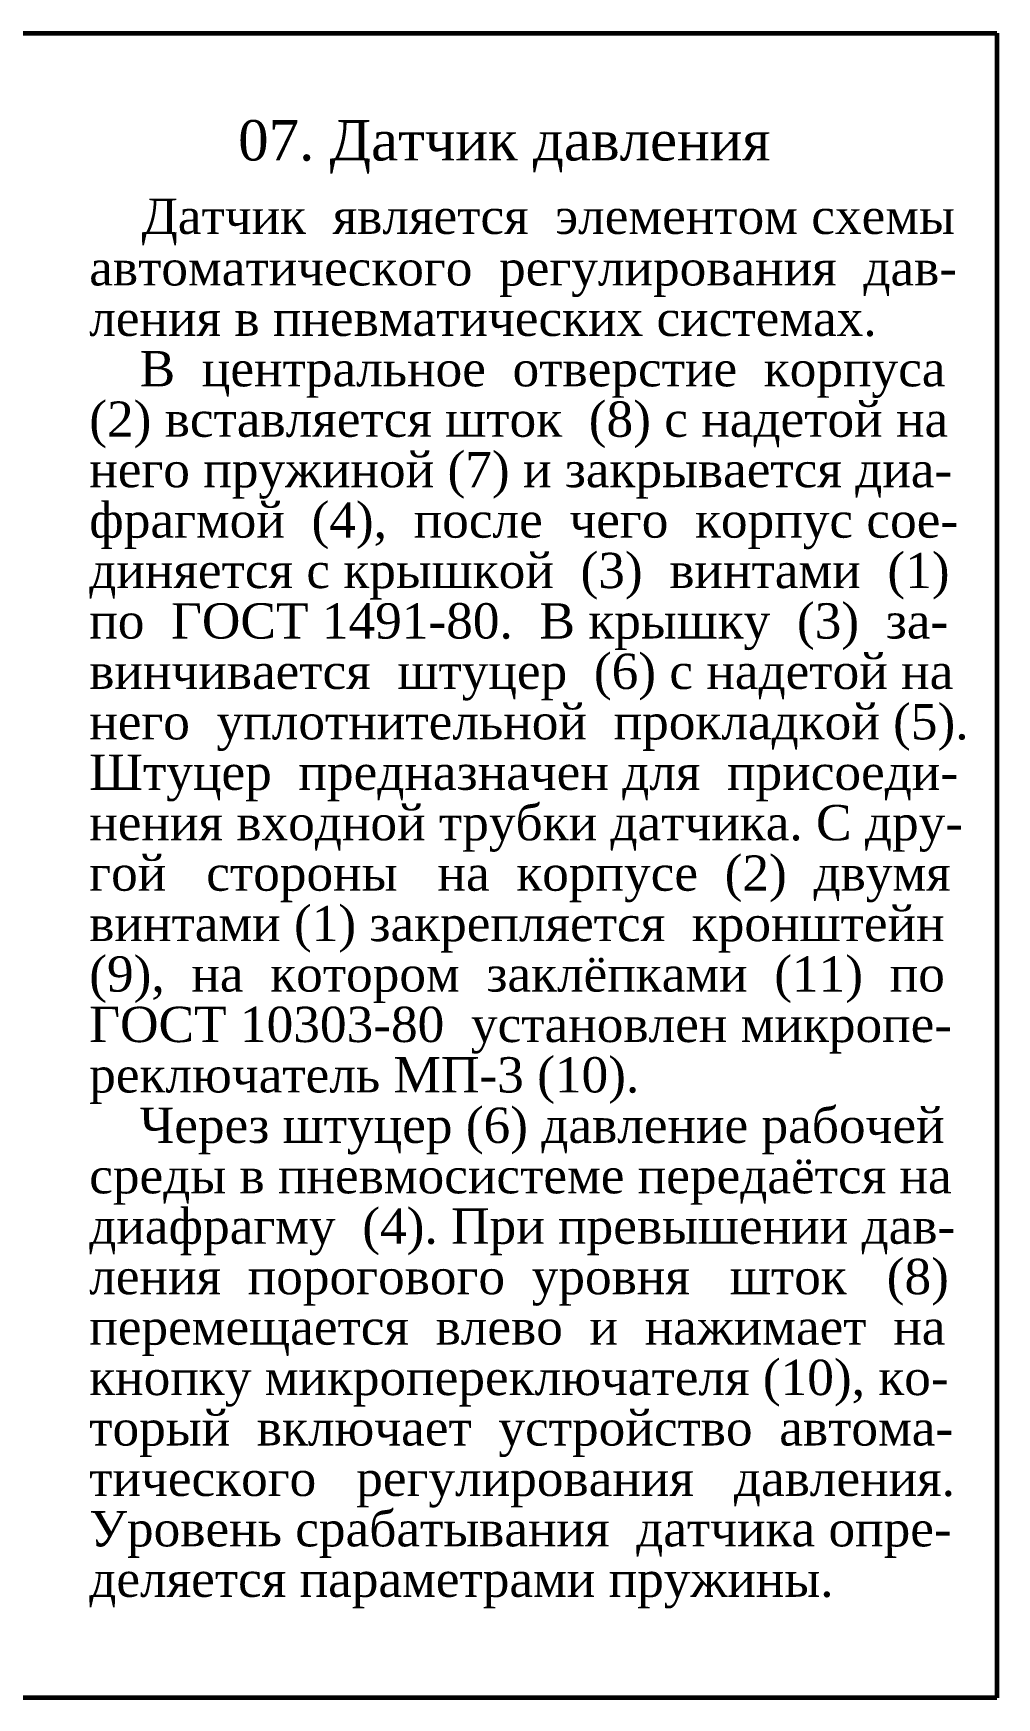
# Model space of a CAD drawing. Header units: millimetres. Extents: x -255 to 513, y 132 to 472.
# Drawn here: x -105.5 to -10, y 132 to 297 of the extents above; entities that cross this region are included whole.
import ezdxf

# ---------------------------------------------------------------- set-up
doc = ezdxf.new("R2010")
doc.units = ezdxf.units.MM
doc.header["$LTSCALE"] = 0.5
doc.styles.add('стиль1', font='TIMES.TTF')

msp = doc.modelspace()

# ---------------------------------------------------------------- linework, layer by layer
at = {"color": 7, "lineweight": 60}
for p, q in [((-255, 297), (-10, 297)), ((-10, 297), (-10, 132)), ((-10, 132), (-255, 132))]:
    msp.add_line(p, q, dxfattribs=at)

# ---------------------------------------------------------------- texts
at = {"color": 7, "ltscale": 0.3, "style": 'стиль1'}
for s, height, p in [('07. Датчик давления', 4, (-85.23, 284.39)), ('Датчик  является  элементом схемы', 3.5, (-94.82, 277.11)), ('автоматического  регулирования  дав-', 3.5, (-100, 272)), ('ления в пневматических системах.', 3.5, (-100, 267))]:
    msp.add_text(s, height=height, dxfattribs=at).set_placement(p)
at = {"color": 7, "style": 'стиль1'}
for s, p in [('В  центральное  отверстие  корпуса', (-95, 262)), ('(2) вставляется шток  (8) с надетой на', (-100, 257)), ('него пружиной (7) и закрывается диа-', (-100, 252)), ('фрагмой  (4),  после  чего  корпус сое-', (-100, 247)), ('диняется с крышкой  (3)  винтами  (1)', (-100, 242)), ('по  ГОСТ 1491-80.  В крышку  (3)  за-', (-100, 237)), ('винчивается  штуцер  (6) с надетой на', (-100, 232)), ('него  уплотнительной  прокладкой (5).', (-100, 227)), ('Штуцер  предназначен для  присоеди-', (-100, 222)), ('нения входной трубки датчика. С дру-', (-100, 217)), ('гой   стороны   на  корпусе  (2)  двумя', (-100, 212)), ('винтами (1) закрепляется  кронштейн', (-100, 207)), ('(9),  на  котором  заклёпками  (11)  по', (-100, 202)), ('ГОСТ 10303-80  установлен микропе-', (-100, 197)), ('реключатель МП-3 (10).', (-100, 192)), ('Через штуцер (6) давление рабочей', (-95, 187)), ('среды в пневмосистеме передаётся на', (-100, 182)), ('диафрагму  (4). При превышении дав-', (-100, 177)), ('ления  порогового  уровня   шток   (8)', (-100, 172)), ('перемещается  влево  и  нажимает  на', (-100, 167)), ('кнопку микропереключателя (10), ко-', (-100, 162)), ('торый  включает  устройство  автома-', (-100, 157)), ('тического   регулирования   давления.', (-100, 152)), ('Уровень срабатывания  датчика опре-', (-100, 147)), ('деляется параметрами пружины.', (-100, 142))]:
    msp.add_text(s, height=3.5, dxfattribs=at).set_placement(p)

doc.saveas('drawing.dxf')
